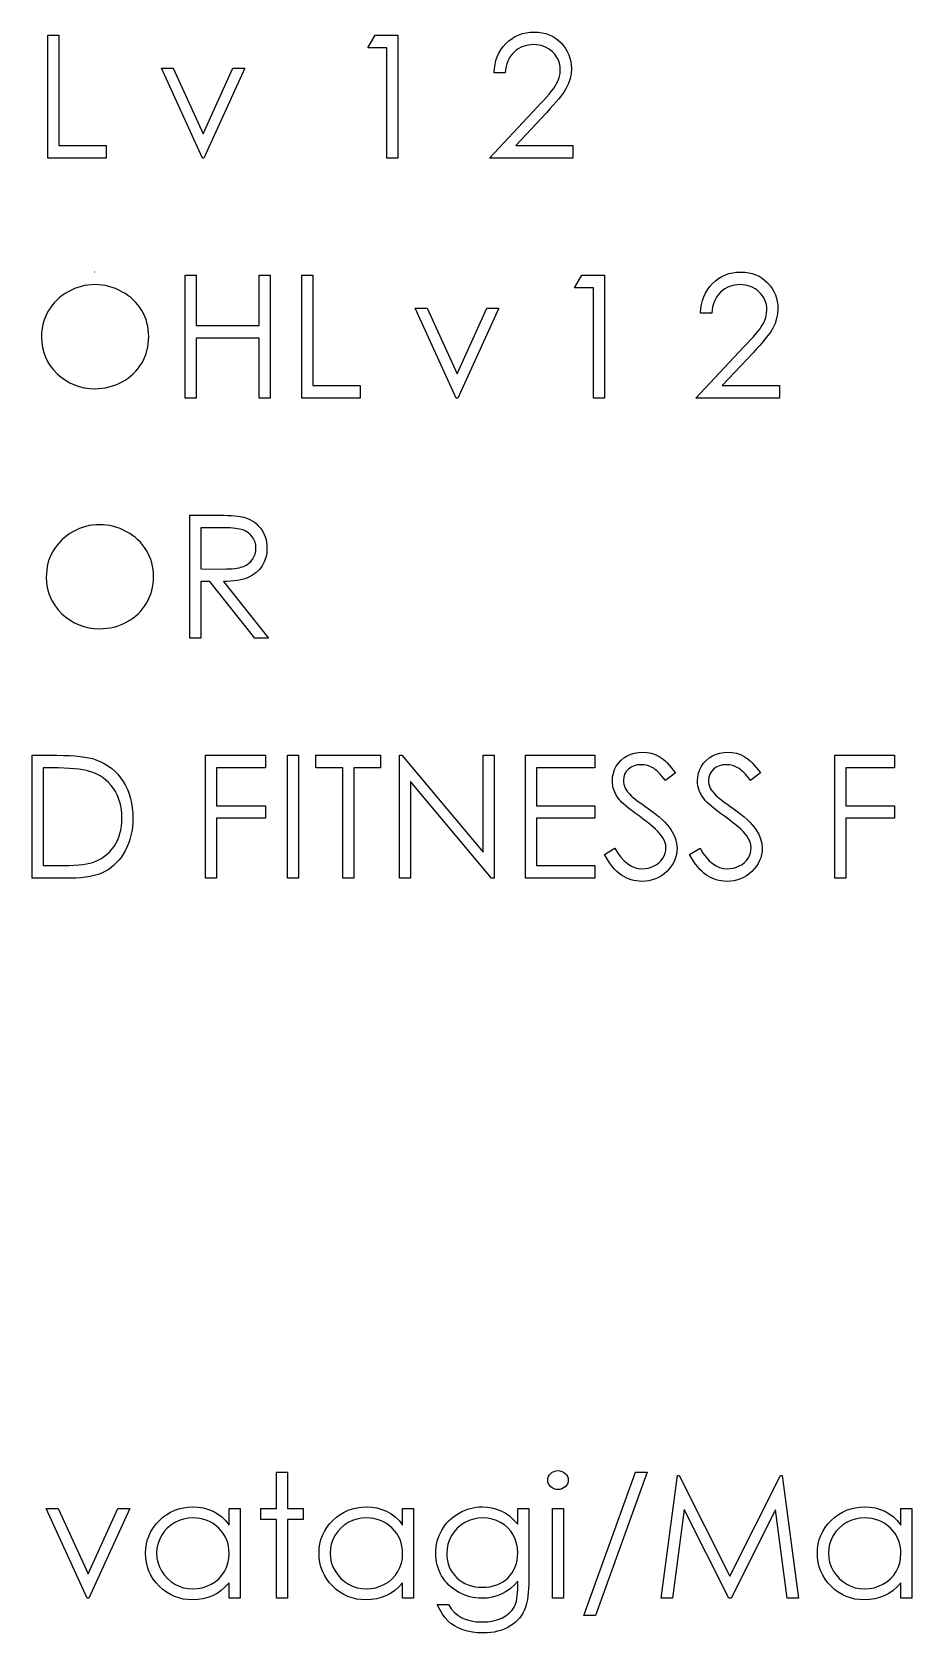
# Model space of a CAD drawing. Header units: millimetres. Extents: x -115 to 178, y -25 to 102.
# Drawn here: x 78.37 to 103.41, y 49.38 to 94.96 of the extents above; entities that cross this region are included whole.
import ezdxf

# ---------------------------------------------------------------- set-up
doc = ezdxf.new("R2010")
doc.units = ezdxf.units.MM

msp = doc.modelspace()

# ---------------------------------------------------------------- linework, layer by layer
at = {"color": 7, "linetype": 'Continuous'}
for p, q in [((85.303, 91.909), (85.303, 91.909)), ((90.643, 91.909), (90.643, 91.909)), ((94.636, 91.909), (94.636, 91.909)), ((80.143, 88.127), (80.142, 88.127)), ((92.527, 85.076), (92.527, 85.076)), ((96.521, 85.076), (96.521, 85.076)), ((100.514, 85.076), (100.514, 85.076)), ((80.277, 81.294), (80.277, 81.294))]:
    msp.add_line(p, q, dxfattribs=at)
at = {"color": 7, "linetype": 'Continuous', "flags": 128}
for points in [[(78.819, 94.87), (79.133, 94.87), (79.133, 94.87), (79.133, 91.729), (79.133, 91.729), (80.479, 91.729), (80.479, 91.729), (80.479, 91.37), (80.479, 91.37), (78.819, 91.37), (78.819, 91.37), (78.819, 94.87)], [(88.133, 94.87), (88.78, 94.87), (88.78, 94.87), (88.78, 91.37), (88.78, 91.37), (88.466, 91.37), (88.466, 91.37), (88.466, 94.511), (88.466, 94.511), (87.928, 94.511), (87.928, 94.511), (88.133, 94.87)], [(91.832, 93.794), (91.518, 93.794), (91.518, 93.794), (91.526, 93.918), (91.544, 94.038), (91.572, 94.15), (91.609, 94.258), (91.656, 94.36), (91.713, 94.457), (91.78, 94.547), (91.856, 94.632), (91.94, 94.709), (92.029, 94.776), (92.122, 94.832), (92.219, 94.878), (92.322, 94.914), (92.43, 94.94), (92.542, 94.955), (92.659, 94.96), (92.659, 94.96), (92.774, 94.955), (92.884, 94.941), (92.988, 94.917), (93.087, 94.883), (93.179, 94.839), (93.266, 94.786), (93.348, 94.723), (93.424, 94.65), (93.493, 94.571), (93.551, 94.488), (93.602, 94.402), (93.643, 94.313), (93.675, 94.22), (93.698, 94.123), (93.711, 94.024), (93.716, 93.92), (93.716, 93.92), (93.707, 93.774), (93.68, 93.633), (93.635, 93.497), (93.571, 93.365), (93.53, 93.298), (93.481, 93.224), (93.424, 93.145), (93.358, 93.061), (93.283, 92.97), (93.2, 92.874), (93.108, 92.772), (93.008, 92.664), (93.008, 92.664), (92.132, 91.729), (92.132, 91.729), (93.761, 91.729), (93.761, 91.729), (93.761, 91.37), (93.761, 91.37), (91.383, 91.37), (91.383, 91.37), (92.74, 92.819), (92.74, 92.819), (92.839, 92.923), (92.929, 93.02), (93.01, 93.109), (93.081, 93.192), (93.143, 93.268), (93.197, 93.337), (93.242, 93.4), (93.277, 93.455), (93.332, 93.56), (93.371, 93.668), (93.394, 93.778), (93.402, 93.892), (93.402, 93.892), (93.399, 93.963), (93.388, 94.032), (93.371, 94.098), (93.347, 94.162), (93.316, 94.223), (93.278, 94.282), (93.234, 94.338), (93.182, 94.392), (93.125, 94.441), (93.066, 94.483), (93.003, 94.519), (92.937, 94.549), (92.868, 94.572), (92.796, 94.588), (92.721, 94.598), (92.643, 94.601), (92.643, 94.601), (92.561, 94.598), (92.482, 94.588), (92.407, 94.571), (92.336, 94.548), (92.268, 94.519), (92.203, 94.482), (92.142, 94.439), (92.085, 94.389), (92.032, 94.333), (91.986, 94.272), (91.945, 94.206), (91.91, 94.134), (91.881, 94.057), (91.859, 93.974), (91.842, 93.887), (91.832, 93.794)], [(82.05, 93.928), (82.39, 93.928), (82.39, 93.928), (83.239, 92.066), (83.239, 92.066), (84.088, 93.928), (84.088, 93.928), (84.428, 93.928), (84.428, 93.928), (83.261, 91.37), (83.261, 91.37), (83.216, 91.37), (83.216, 91.37), (82.05, 93.928)], [(82.723, 88.037), (83.037, 88.037), (83.037, 88.037), (83.037, 86.601), (83.037, 86.601), (84.832, 86.601), (84.832, 86.601), (84.832, 88.037), (84.832, 88.037), (85.146, 88.037), (85.146, 88.037), (85.146, 84.537), (85.146, 84.537), (84.832, 84.537), (84.832, 84.537), (84.832, 86.242), (84.832, 86.242), (83.037, 86.242), (83.037, 86.242), (83.037, 84.537), (83.037, 84.537), (82.723, 84.537), (82.723, 84.537), (82.723, 88.037)], [(86.043, 88.037), (86.357, 88.037), (86.357, 88.037), (86.357, 84.896), (86.357, 84.896), (87.703, 84.896), (87.703, 84.896), (87.703, 84.537), (87.703, 84.537), (86.043, 84.537), (86.043, 84.537), (86.043, 88.037)], [(94.011, 88.037), (94.659, 88.037), (94.659, 88.037), (94.659, 84.537), (94.659, 84.537), (94.344, 84.537), (94.344, 84.537), (94.344, 87.678), (94.344, 87.678), (93.806, 87.678), (93.806, 87.678), (94.011, 88.037)], [(97.71, 86.96), (97.396, 86.96), (97.396, 86.96), (97.404, 87.085), (97.422, 87.204), (97.45, 87.317), (97.488, 87.425), (97.535, 87.527), (97.591, 87.623), (97.658, 87.714), (97.734, 87.799), (97.818, 87.876), (97.907, 87.942), (98, 87.999), (98.098, 88.045), (98.201, 88.081), (98.308, 88.107), (98.42, 88.122), (98.537, 88.127), (98.537, 88.127), (98.652, 88.122), (98.762, 88.107), (98.866, 88.083), (98.965, 88.05), (99.057, 88.006), (99.144, 87.952), (99.226, 87.89), (99.302, 87.817), (99.371, 87.738), (99.43, 87.655), (99.48, 87.569), (99.522, 87.48), (99.553, 87.386), (99.576, 87.29), (99.59, 87.19), (99.594, 87.086), (99.594, 87.086), (99.585, 86.941), (99.558, 86.8), (99.513, 86.664), (99.449, 86.532), (99.409, 86.465), (99.36, 86.391), (99.302, 86.312), (99.236, 86.228), (99.161, 86.136), (99.078, 86.04), (98.987, 85.939), (98.886, 85.831), (98.886, 85.831), (98.011, 84.896), (98.011, 84.896), (99.639, 84.896), (99.639, 84.896), (99.639, 84.537), (99.639, 84.537), (97.261, 84.537), (97.261, 84.537), (98.618, 85.986), (98.618, 85.986), (98.717, 86.089), (98.807, 86.186), (98.888, 86.276), (98.959, 86.359), (99.022, 86.435), (99.076, 86.504), (99.12, 86.566), (99.156, 86.622), (99.21, 86.727), (99.249, 86.835), (99.273, 86.945), (99.28, 87.058), (99.28, 87.058), (99.277, 87.13), (99.266, 87.199), (99.249, 87.264), (99.226, 87.328), (99.194, 87.39), (99.156, 87.448), (99.112, 87.504), (99.06, 87.558), (99.003, 87.607), (98.944, 87.65), (98.881, 87.686), (98.816, 87.715), (98.746, 87.738), (98.675, 87.755), (98.6, 87.764), (98.521, 87.768), (98.521, 87.768), (98.439, 87.764), (98.36, 87.755), (98.285, 87.738), (98.214, 87.715), (98.146, 87.685), (98.081, 87.649), (98.02, 87.605), (97.963, 87.555), (97.91, 87.5), (97.864, 87.439), (97.823, 87.372), (97.788, 87.301), (97.76, 87.224), (97.737, 87.141), (97.72, 87.053), (97.71, 86.96)], [(80.158, 87.768), (80.058, 87.765), (79.96, 87.755), (79.863, 87.74), (79.768, 87.718), (79.674, 87.689), (79.581, 87.655), (79.49, 87.614), (79.399, 87.567), (79.312, 87.516), (79.23, 87.459), (79.153, 87.398), (79.081, 87.333), (79.014, 87.263), (78.951, 87.189), (78.893, 87.111), (78.841, 87.028), (78.794, 86.943), (78.752, 86.854), (78.718, 86.763), (78.69, 86.67), (78.667, 86.575), (78.652, 86.476), (78.642, 86.376), (78.639, 86.273), (78.639, 86.273), (78.646, 86.122), (78.667, 85.977), (78.702, 85.838), (78.751, 85.705), (78.813, 85.577), (78.89, 85.456), (78.98, 85.341), (79.085, 85.231), (79.199, 85.132), (79.319, 85.045), (79.444, 84.973), (79.575, 84.913), (79.713, 84.866), (79.855, 84.833), (80.004, 84.813), (80.158, 84.806), (80.158, 84.806), (80.262, 84.809), (80.363, 84.818), (80.464, 84.834), (80.562, 84.855), (80.658, 84.883), (80.752, 84.916), (80.844, 84.956), (80.934, 85.001), (81.021, 85.052), (81.103, 85.108), (81.179, 85.168), (81.252, 85.233), (81.319, 85.301), (81.381, 85.375), (81.438, 85.453), (81.491, 85.536), (81.538, 85.622), (81.578, 85.71), (81.613, 85.801), (81.641, 85.894), (81.663, 85.989), (81.678, 86.087), (81.688, 86.187), (81.691, 86.289), (81.691, 86.289), (81.688, 86.391), (81.678, 86.49), (81.663, 86.587), (81.641, 86.682), (81.613, 86.774), (81.578, 86.863), (81.538, 86.95), (81.491, 87.035), (81.438, 87.116), (81.381, 87.193), (81.318, 87.266), (81.25, 87.335), (81.177, 87.399), (81.099, 87.459), (81.016, 87.516), (80.928, 87.567), (80.837, 87.614), (80.743, 87.655), (80.649, 87.689), (80.554, 87.718), (80.457, 87.74), (80.358, 87.755), (80.259, 87.765), (80.158, 87.768)], [(89.274, 87.095), (89.614, 87.095), (89.614, 87.095), (90.463, 85.233), (90.463, 85.233), (91.312, 87.095), (91.312, 87.095), (91.652, 87.095), (91.652, 87.095), (90.485, 84.537), (90.485, 84.537), (90.441, 84.537), (90.441, 84.537), (89.274, 87.095)], [(82.857, 81.204), (83.558, 81.204), (83.558, 81.204), (83.698, 81.203), (83.827, 81.201), (83.943, 81.197), (84.048, 81.192), (84.142, 81.185), (84.223, 81.177), (84.293, 81.167), (84.351, 81.156), (84.351, 81.156), (84.427, 81.136), (84.5, 81.11), (84.569, 81.079), (84.635, 81.043), (84.696, 81.002), (84.755, 80.956), (84.809, 80.904), (84.86, 80.848), (84.906, 80.787), (84.946, 80.723), (84.98, 80.656), (85.007, 80.585), (85.029, 80.51), (85.044, 80.433), (85.053, 80.352), (85.056, 80.268), (85.056, 80.268), (85.048, 80.128), (85.022, 79.998), (84.978, 79.876), (84.918, 79.762), (84.841, 79.66), (84.75, 79.571), (84.644, 79.495), (84.523, 79.433), (84.456, 79.407), (84.383, 79.384), (84.304, 79.365), (84.218, 79.349), (84.126, 79.336), (84.029, 79.327), (83.925, 79.321), (83.815, 79.319), (83.815, 79.319), (85.101, 77.704), (85.101, 77.704), (84.712, 77.704), (84.712, 77.704), (83.427, 79.319), (83.427, 79.319), (83.171, 79.319), (83.171, 79.319), (83.171, 77.704), (83.171, 77.704), (82.857, 77.704), (82.857, 77.704), (82.857, 81.204)], [(80.293, 80.935), (80.193, 80.932), (80.095, 80.922), (79.998, 80.907), (79.903, 80.885), (79.809, 80.856), (79.716, 80.822), (79.624, 80.781), (79.534, 80.734), (79.447, 80.682), (79.365, 80.625), (79.288, 80.564), (79.216, 80.499), (79.148, 80.43), (79.085, 80.356), (79.028, 80.278), (78.975, 80.195), (78.928, 80.109), (78.887, 80.021), (78.852, 79.93), (78.824, 79.837), (78.802, 79.741), (78.787, 79.643), (78.777, 79.543), (78.774, 79.44), (78.774, 79.44), (78.781, 79.288), (78.802, 79.143), (78.836, 79.004), (78.885, 78.871), (78.948, 78.744), (79.024, 78.622), (79.115, 78.507), (79.219, 78.398), (79.333, 78.298), (79.453, 78.212), (79.579, 78.139), (79.71, 78.08), (79.847, 78.033), (79.99, 78), (80.138, 77.979), (80.293, 77.973), (80.293, 77.973), (80.396, 77.976), (80.498, 77.985), (80.598, 78), (80.696, 78.022), (80.792, 78.049), (80.886, 78.082), (80.978, 78.122), (81.069, 78.168), (81.156, 78.219), (81.238, 78.275), (81.314, 78.335), (81.386, 78.399), (81.454, 78.468), (81.516, 78.542), (81.573, 78.619), (81.625, 78.702), (81.672, 78.788), (81.713, 78.877), (81.747, 78.967), (81.775, 79.06), (81.797, 79.156), (81.813, 79.253), (81.822, 79.354), (81.825, 79.456), (81.825, 79.456), (81.822, 79.558), (81.813, 79.657), (81.797, 79.754), (81.775, 79.849), (81.747, 79.94), (81.713, 80.029), (81.672, 80.116), (81.625, 80.201), (81.573, 80.283), (81.515, 80.36), (81.452, 80.433), (81.385, 80.501), (81.312, 80.566), (81.233, 80.626), (81.151, 80.682), (81.062, 80.734), (80.971, 80.781), (80.878, 80.822), (80.784, 80.856), (80.689, 80.885), (80.591, 80.907), (80.493, 80.922), (80.394, 80.932), (80.293, 80.935)], [(83.171, 80.845), (83.171, 79.678), (83.171, 79.678), (83.812, 79.673), (83.812, 79.673), (83.902, 79.674), (83.986, 79.677), (84.064, 79.682), (84.136, 79.689), (84.202, 79.698), (84.262, 79.71), (84.316, 79.723), (84.363, 79.738), (84.447, 79.776), (84.522, 79.823), (84.587, 79.881), (84.642, 79.947), (84.686, 80.022), (84.717, 80.1), (84.736, 80.182), (84.742, 80.269), (84.742, 80.269), (84.736, 80.353), (84.717, 80.433), (84.684, 80.51), (84.64, 80.582), (84.586, 80.648), (84.523, 80.703), (84.453, 80.749), (84.374, 80.784), (84.33, 80.798), (84.278, 80.81), (84.22, 80.821), (84.156, 80.829), (84.084, 80.836), (84.005, 80.841), (83.919, 80.844), (83.828, 80.845), (83.828, 80.845), (83.171, 80.845)], [(78.37, 70.87), (78.37, 74.37), (78.37, 74.37), (79.077, 74.37), (79.077, 74.37), (79.261, 74.368), (79.433, 74.363), (79.591, 74.353), (79.737, 74.339), (79.869, 74.321), (79.988, 74.3), (80.094, 74.274), (80.187, 74.244), (80.187, 74.244), (80.308, 74.196), (80.422, 74.139), (80.529, 74.074), (80.629, 74.001), (80.722, 73.919), (80.809, 73.83), (80.889, 73.732), (80.962, 73.626), (81.028, 73.513), (81.085, 73.395), (81.133, 73.272), (81.172, 73.144), (81.203, 73.01), (81.224, 72.87), (81.238, 72.726), (81.242, 72.576), (81.242, 72.576), (81.238, 72.447), (81.228, 72.321), (81.211, 72.2), (81.186, 72.082), (81.156, 71.968), (81.117, 71.858), (81.072, 71.752), (81.02, 71.651), (80.963, 71.554), (80.902, 71.464), (80.836, 71.38), (80.767, 71.304), (80.692, 71.233), (80.614, 71.169), (80.532, 71.112), (80.445, 71.06), (80.353, 71.016), (80.251, 70.977), (80.14, 70.945), (80.021, 70.918), (79.893, 70.897), (79.756, 70.882), (79.61, 70.873), (79.455, 70.87), (79.455, 70.87), (78.37, 70.87)], [(83.306, 74.37), (85.011, 74.37), (85.011, 74.37), (85.011, 74.011), (85.011, 74.011), (83.62, 74.011), (83.62, 74.011), (83.62, 72.935), (83.62, 72.935), (85.011, 72.935), (85.011, 72.935), (85.011, 72.576), (85.011, 72.576), (83.62, 72.576), (83.62, 72.576), (83.62, 70.87), (83.62, 70.87), (83.306, 70.87), (83.306, 70.87), (83.306, 74.37)], [(85.639, 74.37), (85.953, 74.37), (85.953, 74.37), (85.953, 70.87), (85.953, 70.87), (85.639, 70.87), (85.639, 70.87), (85.639, 74.37)], [(86.447, 74.011), (86.447, 74.37), (86.447, 74.37), (88.287, 74.37), (88.287, 74.37), (88.287, 74.011), (88.287, 74.011), (87.524, 74.011), (87.524, 74.011), (87.524, 70.87), (87.524, 70.87), (87.21, 70.87), (87.21, 70.87), (87.21, 74.011), (87.21, 74.011), (86.447, 74.011)], [(88.825, 70.87), (88.825, 74.37), (88.825, 74.37), (88.891, 74.37), (88.891, 74.37), (91.203, 71.616), (91.203, 71.616), (91.203, 74.37), (91.203, 74.37), (91.518, 74.37), (91.518, 74.37), (91.518, 70.87), (91.518, 70.87), (91.446, 70.87), (91.446, 70.87), (89.139, 73.619), (89.139, 73.619), (89.139, 70.87), (89.139, 70.87), (88.825, 70.87)], [(92.415, 74.37), (94.389, 74.37), (94.389, 74.37), (94.389, 74.011), (94.389, 74.011), (92.729, 74.011), (92.729, 74.011), (92.729, 72.935), (92.729, 72.935), (94.389, 72.935), (94.389, 72.935), (94.389, 72.576), (94.389, 72.576), (92.729, 72.576), (92.729, 72.576), (92.729, 71.229), (92.729, 71.229), (94.389, 71.229), (94.389, 71.229), (94.389, 70.87), (94.389, 70.87), (92.415, 70.87), (92.415, 70.87), (92.415, 74.37)], [(94.658, 71.546), (94.954, 71.723), (94.954, 71.723), (95.039, 71.586), (95.127, 71.468), (95.218, 71.368), (95.313, 71.286), (95.41, 71.222), (95.511, 71.176), (95.616, 71.149), (95.723, 71.14), (95.723, 71.14), (95.815, 71.145), (95.904, 71.16), (95.99, 71.185), (96.073, 71.221), (96.151, 71.265), (96.218, 71.317), (96.275, 71.375), (96.323, 71.44), (96.36, 71.511), (96.388, 71.583), (96.403, 71.656), (96.409, 71.733), (96.409, 71.733), (96.401, 71.82), (96.377, 71.907), (96.338, 71.992), (96.283, 72.076), (96.283, 72.076), (96.235, 72.136), (96.179, 72.198), (96.113, 72.264), (96.039, 72.332), (95.956, 72.403), (95.864, 72.477), (95.762, 72.555), (95.652, 72.634), (95.652, 72.634), (95.542, 72.714), (95.443, 72.788), (95.355, 72.856), (95.278, 72.918), (95.212, 72.975), (95.156, 73.026), (95.112, 73.071), (95.079, 73.111), (95.079, 73.111), (95.033, 73.173), (94.993, 73.236), (94.959, 73.301), (94.932, 73.367), (94.91, 73.434), (94.895, 73.502), (94.886, 73.573), (94.883, 73.643), (94.883, 73.643), (94.89, 73.754), (94.911, 73.861), (94.945, 73.962), (94.994, 74.058), (95.055, 74.146), (95.128, 74.225), (95.212, 74.293), (95.306, 74.352), (95.409, 74.399), (95.517, 74.434), (95.629, 74.453), (95.745, 74.46), (95.745, 74.46), (95.869, 74.452), (95.989, 74.429), (96.104, 74.389), (96.215, 74.333), (96.27, 74.298), (96.326, 74.257), (96.383, 74.209), (96.44, 74.154), (96.498, 74.092), (96.557, 74.024), (96.617, 73.949), (96.678, 73.868), (96.678, 73.868), (96.394, 73.653), (96.394, 73.653), (96.342, 73.718), (96.292, 73.778), (96.244, 73.832), (96.198, 73.88), (96.155, 73.922), (96.113, 73.958), (96.072, 73.989), (96.034, 74.014), (95.958, 74.052), (95.879, 74.08), (95.796, 74.096), (95.71, 74.101), (95.71, 74.101), (95.602, 74.094), (95.505, 74.069), (95.418, 74.029), (95.341, 73.973), (95.278, 73.906), (95.233, 73.831), (95.206, 73.748), (95.197, 73.658), (95.197, 73.658), (95.2, 73.602), (95.21, 73.547), (95.224, 73.492), (95.246, 73.438), (95.276, 73.383), (95.316, 73.326), (95.367, 73.268), (95.428, 73.206), (95.428, 73.206), (95.451, 73.186), (95.484, 73.159), (95.527, 73.126), (95.581, 73.085), (95.645, 73.038), (95.719, 72.985), (95.803, 72.925), (95.898, 72.857), (95.898, 72.857), (96.012, 72.774), (96.116, 72.693), (96.211, 72.615), (96.296, 72.538), (96.373, 72.465), (96.44, 72.393), (96.498, 72.324), (96.547, 72.257), (96.624, 72.125), (96.678, 71.993), (96.711, 71.86), (96.723, 71.728), (96.723, 71.728), (96.718, 71.634), (96.704, 71.543), (96.682, 71.455), (96.65, 71.37), (96.609, 71.288), (96.559, 71.21), (96.5, 71.135), (96.431, 71.063), (96.356, 70.997), (96.277, 70.939), (96.195, 70.891), (96.108, 70.852), (96.018, 70.821), (95.923, 70.798), (95.825, 70.785), (95.723, 70.781), (95.723, 70.781), (95.644, 70.784), (95.566, 70.792), (95.49, 70.805), (95.416, 70.825), (95.345, 70.849), (95.275, 70.88), (95.207, 70.915), (95.14, 70.957), (95.076, 71.004), (95.013, 71.06), (94.95, 71.122), (94.889, 71.192), (94.83, 71.269), (94.771, 71.354), (94.715, 71.446), (94.659, 71.546)], [(97.082, 71.546), (97.378, 71.723), (97.378, 71.723), (97.462, 71.586), (97.55, 71.468), (97.641, 71.368), (97.736, 71.286), (97.833, 71.222), (97.934, 71.176), (98.039, 71.149), (98.146, 71.14), (98.146, 71.14), (98.238, 71.145), (98.327, 71.16), (98.413, 71.185), (98.496, 71.221), (98.574, 71.265), (98.641, 71.317), (98.698, 71.375), (98.746, 71.44), (98.783, 71.511), (98.811, 71.583), (98.826, 71.656), (98.832, 71.733), (98.832, 71.733), (98.824, 71.82), (98.8, 71.907), (98.761, 71.992), (98.706, 72.076), (98.706, 72.076), (98.658, 72.136), (98.602, 72.198), (98.536, 72.264), (98.462, 72.332), (98.379, 72.403), (98.287, 72.477), (98.185, 72.555), (98.075, 72.634), (98.075, 72.634), (97.965, 72.714), (97.866, 72.788), (97.779, 72.856), (97.701, 72.918), (97.635, 72.975), (97.579, 73.026), (97.535, 73.071), (97.502, 73.111), (97.502, 73.111), (97.456, 73.173), (97.416, 73.236), (97.382, 73.301), (97.355, 73.367), (97.333, 73.434), (97.318, 73.502), (97.309, 73.573), (97.306, 73.643), (97.306, 73.643), (97.313, 73.754), (97.334, 73.861), (97.368, 73.962), (97.417, 74.058), (97.478, 74.146), (97.551, 74.225), (97.635, 74.293), (97.729, 74.352), (97.833, 74.399), (97.941, 74.434), (98.052, 74.453), (98.168, 74.46), (98.168, 74.46), (98.292, 74.452), (98.412, 74.429), (98.527, 74.389), (98.638, 74.333), (98.694, 74.298), (98.749, 74.257), (98.806, 74.209), (98.863, 74.154), (98.921, 74.092), (98.98, 74.024), (99.041, 73.949), (99.101, 73.868), (99.101, 73.868), (98.817, 73.653), (98.817, 73.653), (98.765, 73.718), (98.715, 73.778), (98.668, 73.832), (98.621, 73.88), (98.578, 73.922), (98.536, 73.958), (98.495, 73.989), (98.457, 74.014), (98.382, 74.052), (98.302, 74.08), (98.22, 74.096), (98.133, 74.101), (98.133, 74.101), (98.025, 74.094), (97.928, 74.069), (97.841, 74.029), (97.764, 73.973), (97.701, 73.906), (97.656, 73.831), (97.629, 73.748), (97.62, 73.658), (97.62, 73.658), (97.623, 73.602), (97.633, 73.547), (97.647, 73.492), (97.669, 73.438), (97.699, 73.383), (97.739, 73.326), (97.79, 73.268), (97.851, 73.206), (97.851, 73.206), (97.874, 73.186), (97.907, 73.159), (97.95, 73.126), (98.004, 73.085), (98.068, 73.038), (98.142, 72.985), (98.227, 72.925), (98.321, 72.857), (98.321, 72.857), (98.435, 72.774), (98.539, 72.693), (98.634, 72.615), (98.719, 72.538), (98.796, 72.465), (98.863, 72.393), (98.921, 72.324), (98.97, 72.257), (99.047, 72.125), (99.102, 71.993), (99.135, 71.86), (99.146, 71.728), (99.146, 71.728), (99.142, 71.634), (99.128, 71.543), (99.105, 71.455), (99.073, 71.37), (99.032, 71.288), (98.982, 71.21), (98.923, 71.135), (98.854, 71.063), (98.779, 70.997), (98.701, 70.939), (98.618, 70.891), (98.532, 70.852), (98.441, 70.821), (98.346, 70.798), (98.248, 70.785), (98.146, 70.781), (98.146, 70.781), (98.067, 70.784), (97.989, 70.792), (97.913, 70.805), (97.84, 70.825), (97.768, 70.849), (97.698, 70.88), (97.63, 70.915), (97.563, 70.957), (97.499, 71.004), (97.436, 71.06), (97.373, 71.122), (97.312, 71.192), (97.253, 71.269), (97.195, 71.354), (97.138, 71.446), (97.082, 71.546)], [(101.21, 74.37), (102.915, 74.37), (102.915, 74.37), (102.915, 74.011), (102.915, 74.011), (101.524, 74.011), (101.524, 74.011), (101.524, 72.935), (101.524, 72.935), (102.915, 72.935), (102.915, 72.935), (102.915, 72.576), (102.915, 72.576), (101.524, 72.576), (101.524, 72.576), (101.524, 70.87), (101.524, 70.87), (101.21, 70.87), (101.21, 70.87), (101.21, 74.37)], [(78.684, 71.229), (79.086, 71.229), (79.086, 71.229), (79.259, 71.231), (79.419, 71.235), (79.565, 71.242), (79.697, 71.252), (79.815, 71.264), (79.92, 71.279), (80.01, 71.297), (80.086, 71.318), (80.086, 71.318), (80.182, 71.354), (80.272, 71.394), (80.357, 71.442), (80.436, 71.495), (80.511, 71.555), (80.58, 71.622), (80.644, 71.694), (80.703, 71.774), (80.755, 71.858), (80.801, 71.947), (80.84, 72.041), (80.872, 72.139), (80.896, 72.242), (80.914, 72.349), (80.924, 72.461), (80.928, 72.577), (80.928, 72.577), (80.924, 72.7), (80.912, 72.817), (80.893, 72.93), (80.867, 73.039), (80.832, 73.144), (80.79, 73.243), (80.741, 73.338), (80.684, 73.429), (80.62, 73.514), (80.55, 73.592), (80.474, 73.662), (80.393, 73.727), (80.305, 73.784), (80.211, 73.834), (80.112, 73.877), (80.006, 73.913), (80.006, 73.913), (79.917, 73.936), (79.817, 73.956), (79.702, 73.973), (79.574, 73.987), (79.433, 73.997), (79.279, 74.005), (79.111, 74.01), (78.93, 74.011), (78.93, 74.011), (78.684, 74.011), (78.684, 74.011), (78.684, 71.229)], [(85.325, 53.96), (85.639, 53.96), (85.639, 53.96), (85.639, 52.928), (85.639, 52.928), (86.088, 52.928), (86.088, 52.928), (86.088, 52.614), (86.088, 52.614), (85.639, 52.614), (85.639, 52.614), (85.639, 50.37), (85.639, 50.37), (85.325, 50.37), (85.325, 50.37), (85.325, 52.614), (85.325, 52.614), (84.877, 52.614), (84.877, 52.614), (84.877, 52.928), (84.877, 52.928), (85.325, 52.928), (85.325, 52.928), (85.325, 53.96)], [(93.333, 54.005), (93.392, 54), (93.446, 53.985), (93.495, 53.96), (93.54, 53.926), (93.578, 53.884), (93.605, 53.838), (93.621, 53.788), (93.627, 53.734), (93.627, 53.734), (93.621, 53.682), (93.605, 53.633), (93.578, 53.587), (93.54, 53.546), (93.495, 53.511), (93.446, 53.486), (93.392, 53.472), (93.333, 53.467), (93.333, 53.467), (93.276, 53.472), (93.223, 53.486), (93.174, 53.511), (93.129, 53.546), (93.092, 53.587), (93.065, 53.633), (93.049, 53.682), (93.043, 53.734), (93.043, 53.734), (93.049, 53.788), (93.065, 53.838), (93.092, 53.884), (93.129, 53.926), (93.174, 53.96), (93.223, 53.985), (93.276, 54), (93.333, 54.005)], [(95.87, 53.96), (94.406, 49.877), (94.406, 49.877), (94.075, 49.877), (94.075, 49.877), (95.539, 53.96), (95.539, 53.96), (95.87, 53.96)], [(96.274, 50.37), (96.736, 53.87), (96.736, 53.87), (96.781, 53.87), (96.781, 53.87), (98.226, 50.999), (98.226, 50.999), (99.667, 53.87), (99.667, 53.87), (99.713, 53.87), (99.713, 53.87), (100.178, 50.37), (100.178, 50.37), (99.862, 50.37), (99.862, 50.37), (99.527, 52.889), (99.527, 52.889), (98.264, 50.37), (98.264, 50.37), (98.193, 50.37), (98.193, 50.37), (96.925, 52.895), (96.925, 52.895), (96.59, 50.37), (96.59, 50.37), (96.274, 50.37)], [(78.774, 52.928), (79.114, 52.928), (79.114, 52.928), (79.963, 51.066), (79.963, 51.066), (80.812, 52.928), (80.812, 52.928), (81.152, 52.928), (81.152, 52.928), (79.985, 50.37), (79.985, 50.37), (79.941, 50.37), (79.941, 50.37), (78.774, 52.928)], [(84.293, 52.928), (84.293, 50.37), (84.293, 50.37), (83.979, 50.37), (83.979, 50.37), (83.979, 50.813), (83.979, 50.813), (83.87, 50.695), (83.756, 50.594), (83.634, 50.51), (83.507, 50.443), (83.373, 50.392), (83.233, 50.355), (83.087, 50.333), (82.934, 50.326), (82.934, 50.326), (82.799, 50.332), (82.669, 50.35), (82.543, 50.38), (82.423, 50.422), (82.308, 50.477), (82.197, 50.544), (82.092, 50.622), (81.991, 50.713), (81.9, 50.813), (81.82, 50.917), (81.754, 51.027), (81.698, 51.143), (81.656, 51.264), (81.625, 51.389), (81.607, 51.52), (81.601, 51.656), (81.601, 51.656), (81.607, 51.79), (81.625, 51.919), (81.656, 52.042), (81.7, 52.161), (81.755, 52.275), (81.822, 52.383), (81.902, 52.488), (81.995, 52.587), (82.096, 52.677), (82.202, 52.756), (82.313, 52.822), (82.43, 52.876), (82.551, 52.919), (82.677, 52.949), (82.808, 52.967), (82.944, 52.973), (82.944, 52.973), (83.101, 52.965), (83.249, 52.942), (83.39, 52.903), (83.523, 52.849), (83.649, 52.778), (83.767, 52.688), (83.877, 52.581), (83.979, 52.455), (83.979, 52.455), (83.979, 52.928), (83.979, 52.928), (84.293, 52.928)], [(89.229, 52.928), (89.229, 50.37), (89.229, 50.37), (88.915, 50.37), (88.915, 50.37), (88.915, 50.813), (88.915, 50.813), (88.806, 50.695), (88.692, 50.594), (88.57, 50.51), (88.442, 50.443), (88.308, 50.392), (88.169, 50.355), (88.022, 50.333), (87.87, 50.326), (87.87, 50.326), (87.735, 50.332), (87.605, 50.35), (87.479, 50.38), (87.358, 50.422), (87.243, 50.477), (87.133, 50.544), (87.028, 50.622), (86.927, 50.713), (86.835, 50.813), (86.756, 50.917), (86.69, 51.027), (86.634, 51.143), (86.591, 51.264), (86.561, 51.389), (86.543, 51.52), (86.537, 51.656), (86.537, 51.656), (86.543, 51.79), (86.561, 51.919), (86.592, 52.042), (86.636, 52.161), (86.691, 52.275), (86.758, 52.383), (86.838, 52.488), (86.931, 52.587), (87.032, 52.677), (87.138, 52.756), (87.249, 52.822), (87.365, 52.876), (87.487, 52.919), (87.613, 52.949), (87.744, 52.967), (87.88, 52.973), (87.88, 52.973), (88.036, 52.965), (88.185, 52.942), (88.326, 52.903), (88.459, 52.849), (88.585, 52.778), (88.703, 52.688), (88.813, 52.581), (88.915, 52.455), (88.915, 52.455), (88.915, 52.928), (88.915, 52.928), (89.229, 52.928)], [(92.191, 52.928), (92.505, 52.928), (92.505, 52.928), (92.505, 50.898), (92.505, 50.898), (92.503, 50.769), (92.499, 50.648), (92.491, 50.537), (92.482, 50.434), (92.468, 50.34), (92.452, 50.256), (92.433, 50.18), (92.411, 50.114), (92.411, 50.114), (92.376, 50.028), (92.336, 49.948), (92.289, 49.873), (92.237, 49.803), (92.178, 49.738), (92.114, 49.678), (92.044, 49.622), (91.968, 49.573), (91.887, 49.528), (91.802, 49.49), (91.713, 49.457), (91.62, 49.431), (91.523, 49.41), (91.422, 49.395), (91.317, 49.386), (91.208, 49.383), (91.208, 49.383), (91.05, 49.389), (90.9, 49.407), (90.758, 49.436), (90.624, 49.477), (90.5, 49.528), (90.389, 49.587), (90.29, 49.654), (90.202, 49.729), (90.122, 49.817), (90.046, 49.923), (89.972, 50.048), (89.902, 50.191), (89.902, 50.191), (90.216, 50.191), (90.216, 50.191), (90.295, 50.073), (90.386, 49.972), (90.487, 49.887), (90.598, 49.818), (90.722, 49.765), (90.861, 49.728), (91.012, 49.705), (91.178, 49.697), (91.178, 49.697), (91.342, 49.705), (91.493, 49.728), (91.63, 49.765), (91.755, 49.818), (91.864, 49.882), (91.956, 49.955), (92.031, 50.035), (92.09, 50.122), (92.114, 50.172), (92.135, 50.229), (92.151, 50.293), (92.165, 50.366), (92.177, 50.445), (92.184, 50.532), (92.189, 50.626), (92.191, 50.728), (92.191, 50.728), (92.191, 50.861), (92.191, 50.861), (92.092, 50.749), (91.984, 50.651), (91.866, 50.567), (91.737, 50.497), (91.601, 50.441), (91.461, 50.402), (91.317, 50.378), (91.168, 50.37), (91.168, 50.37), (91.081, 50.373), (90.994, 50.382), (90.91, 50.395), (90.826, 50.414), (90.744, 50.438), (90.664, 50.469), (90.584, 50.504), (90.506, 50.544), (90.431, 50.59), (90.36, 50.639), (90.293, 50.692), (90.231, 50.748), (90.173, 50.809), (90.12, 50.872), (90.071, 50.94), (90.026, 51.012), (89.987, 51.086), (89.953, 51.163), (89.923, 51.241), (89.899, 51.32), (89.881, 51.402), (89.868, 51.485), (89.86, 51.571), (89.857, 51.658), (89.857, 51.658), (89.86, 51.745), (89.868, 51.831), (89.882, 51.915), (89.901, 51.998), (89.926, 52.079), (89.956, 52.159), (89.992, 52.237), (90.033, 52.314), (90.08, 52.388), (90.13, 52.458), (90.185, 52.524), (90.244, 52.587), (90.307, 52.645), (90.374, 52.699), (90.446, 52.749), (90.521, 52.796), (90.6, 52.837), (90.679, 52.873), (90.76, 52.904), (90.841, 52.929), (90.924, 52.948), (91.008, 52.962), (91.093, 52.97), (91.178, 52.973), (91.178, 52.973), (91.319, 52.966), (91.455, 52.946), (91.586, 52.912), (91.712, 52.864), (91.835, 52.8), (91.956, 52.714), (92.074, 52.608), (92.191, 52.481), (92.191, 52.481), (92.191, 52.928)], [(93.178, 52.928), (93.492, 52.928), (93.492, 52.928), (93.492, 50.37), (93.492, 50.37), (93.178, 50.37), (93.178, 50.37), (93.178, 52.928)], [(103.409, 52.928), (103.409, 50.37), (103.409, 50.37), (103.094, 50.37), (103.094, 50.37), (103.094, 50.813), (103.094, 50.813), (102.986, 50.695), (102.871, 50.594), (102.749, 50.51), (102.622, 50.443), (102.488, 50.392), (102.348, 50.355), (102.202, 50.333), (102.05, 50.326), (102.05, 50.326), (101.914, 50.332), (101.784, 50.35), (101.659, 50.38), (101.538, 50.422), (101.423, 50.477), (101.312, 50.544), (101.207, 50.622), (101.107, 50.713), (101.015, 50.813), (100.936, 50.917), (100.869, 51.027), (100.814, 51.143), (100.771, 51.264), (100.741, 51.389), (100.723, 51.52), (100.716, 51.656), (100.716, 51.656), (100.723, 51.79), (100.741, 51.919), (100.772, 52.042), (100.815, 52.161), (100.87, 52.275), (100.938, 52.383), (101.018, 52.488), (101.11, 52.587), (101.211, 52.677), (101.318, 52.756), (101.429, 52.822), (101.545, 52.876), (101.666, 52.919), (101.792, 52.949), (101.924, 52.967), (102.06, 52.973), (102.06, 52.973), (102.216, 52.965), (102.365, 52.942), (102.506, 52.903), (102.639, 52.849), (102.764, 52.778), (102.883, 52.688), (102.992, 52.581), (103.094, 52.455), (103.094, 52.455), (103.094, 52.928), (103.094, 52.928), (103.409, 52.928)], [(82.948, 52.659), (82.811, 52.651), (82.679, 52.626), (82.553, 52.585), (82.432, 52.527), (82.32, 52.455), (82.219, 52.369), (82.131, 52.27), (82.054, 52.157), (81.993, 52.036), (81.95, 51.912), (81.923, 51.784), (81.915, 51.653), (81.915, 51.653), (81.924, 51.522), (81.95, 51.395), (81.994, 51.27), (82.056, 51.148), (82.133, 51.034), (82.221, 50.934), (82.322, 50.847), (82.435, 50.774), (82.556, 50.715), (82.682, 50.673), (82.812, 50.648), (82.946, 50.64), (82.946, 50.64), (83.082, 50.648), (83.214, 50.673), (83.342, 50.714), (83.467, 50.772), (83.583, 50.844), (83.685, 50.929), (83.772, 51.025), (83.846, 51.132), (83.904, 51.249), (83.946, 51.374), (83.971, 51.505), (83.979, 51.644), (83.979, 51.644), (83.974, 51.75), (83.96, 51.851), (83.937, 51.949), (83.905, 52.041), (83.863, 52.13), (83.811, 52.214), (83.751, 52.293), (83.681, 52.368), (83.605, 52.436), (83.524, 52.496), (83.438, 52.545), (83.349, 52.586), (83.256, 52.618), (83.157, 52.641), (83.055, 52.655), (82.948, 52.659)], [(87.884, 52.659), (87.747, 52.651), (87.615, 52.626), (87.489, 52.585), (87.368, 52.527), (87.255, 52.455), (87.155, 52.369), (87.067, 52.27), (86.99, 52.157), (86.929, 52.036), (86.886, 51.912), (86.859, 51.784), (86.851, 51.653), (86.851, 51.653), (86.86, 51.522), (86.886, 51.395), (86.93, 51.27), (86.992, 51.148), (87.069, 51.034), (87.157, 50.934), (87.258, 50.847), (87.371, 50.774), (87.492, 50.715), (87.618, 50.673), (87.748, 50.648), (87.882, 50.64), (87.882, 50.64), (88.018, 50.648), (88.15, 50.673), (88.278, 50.714), (88.403, 50.772), (88.519, 50.844), (88.621, 50.929), (88.708, 51.025), (88.782, 51.132), (88.84, 51.249), (88.882, 51.374), (88.907, 51.505), (88.915, 51.644), (88.915, 51.644), (88.91, 51.75), (88.896, 51.851), (88.873, 51.949), (88.841, 52.041), (88.799, 52.13), (88.747, 52.214), (88.687, 52.293), (88.617, 52.368), (88.541, 52.436), (88.46, 52.496), (88.374, 52.545), (88.285, 52.586), (88.191, 52.618), (88.093, 52.641), (87.991, 52.655), (87.884, 52.659)], [(91.203, 52.659), (91.066, 52.651), (90.933, 52.625), (90.807, 52.584), (90.684, 52.525), (90.57, 52.452), (90.47, 52.366), (90.382, 52.267), (90.307, 52.156), (90.248, 52.035), (90.206, 51.91), (90.18, 51.78), (90.171, 51.645), (90.171, 51.645), (90.176, 51.543), (90.189, 51.446), (90.211, 51.353), (90.242, 51.265), (90.281, 51.181), (90.33, 51.102), (90.387, 51.027), (90.453, 50.957), (90.526, 50.893), (90.605, 50.837), (90.689, 50.791), (90.777, 50.753), (90.871, 50.723), (90.971, 50.701), (91.075, 50.689), (91.184, 50.685), (91.184, 50.685), (91.295, 50.689), (91.4, 50.701), (91.5, 50.722), (91.594, 50.752), (91.682, 50.79), (91.765, 50.837), (91.843, 50.891), (91.914, 50.955), (91.979, 51.025), (92.035, 51.1), (92.083, 51.181), (92.122, 51.267), (92.152, 51.358), (92.173, 51.454), (92.186, 51.556), (92.191, 51.663), (92.191, 51.663), (92.183, 51.803), (92.159, 51.934), (92.119, 52.058), (92.064, 52.174), (91.994, 52.28), (91.91, 52.375), (91.814, 52.458), (91.704, 52.529), (91.586, 52.585), (91.463, 52.627), (91.335, 52.651), (91.203, 52.659)], [(102.064, 52.659), (101.926, 52.651), (101.795, 52.626), (101.668, 52.585), (101.547, 52.527), (101.435, 52.455), (101.335, 52.369), (101.246, 52.27), (101.17, 52.157), (101.109, 52.036), (101.065, 51.912), (101.039, 51.784), (101.03, 51.653), (101.03, 51.653), (101.039, 51.522), (101.065, 51.395), (101.11, 51.27), (101.171, 51.148), (101.248, 51.034), (101.337, 50.934), (101.438, 50.847), (101.551, 50.774), (101.672, 50.715), (101.797, 50.673), (101.927, 50.648), (102.061, 50.64), (102.061, 50.64), (102.197, 50.648), (102.33, 50.673), (102.458, 50.714), (102.583, 50.772), (102.698, 50.844), (102.801, 50.929), (102.888, 51.025), (102.961, 51.132), (103.019, 51.249), (103.061, 51.374), (103.086, 51.505), (103.094, 51.644), (103.094, 51.644), (103.09, 51.75), (103.076, 51.851), (103.052, 51.949), (103.02, 52.041), (102.978, 52.13), (102.927, 52.214), (102.867, 52.293), (102.796, 52.368), (102.72, 52.436), (102.639, 52.496), (102.554, 52.545), (102.465, 52.586), (102.371, 52.618), (102.273, 52.641), (102.17, 52.655), (102.064, 52.659)]]:
    msp.add_lwpolyline(points, dxfattribs=at)

doc.saveas('drawing.dxf')
